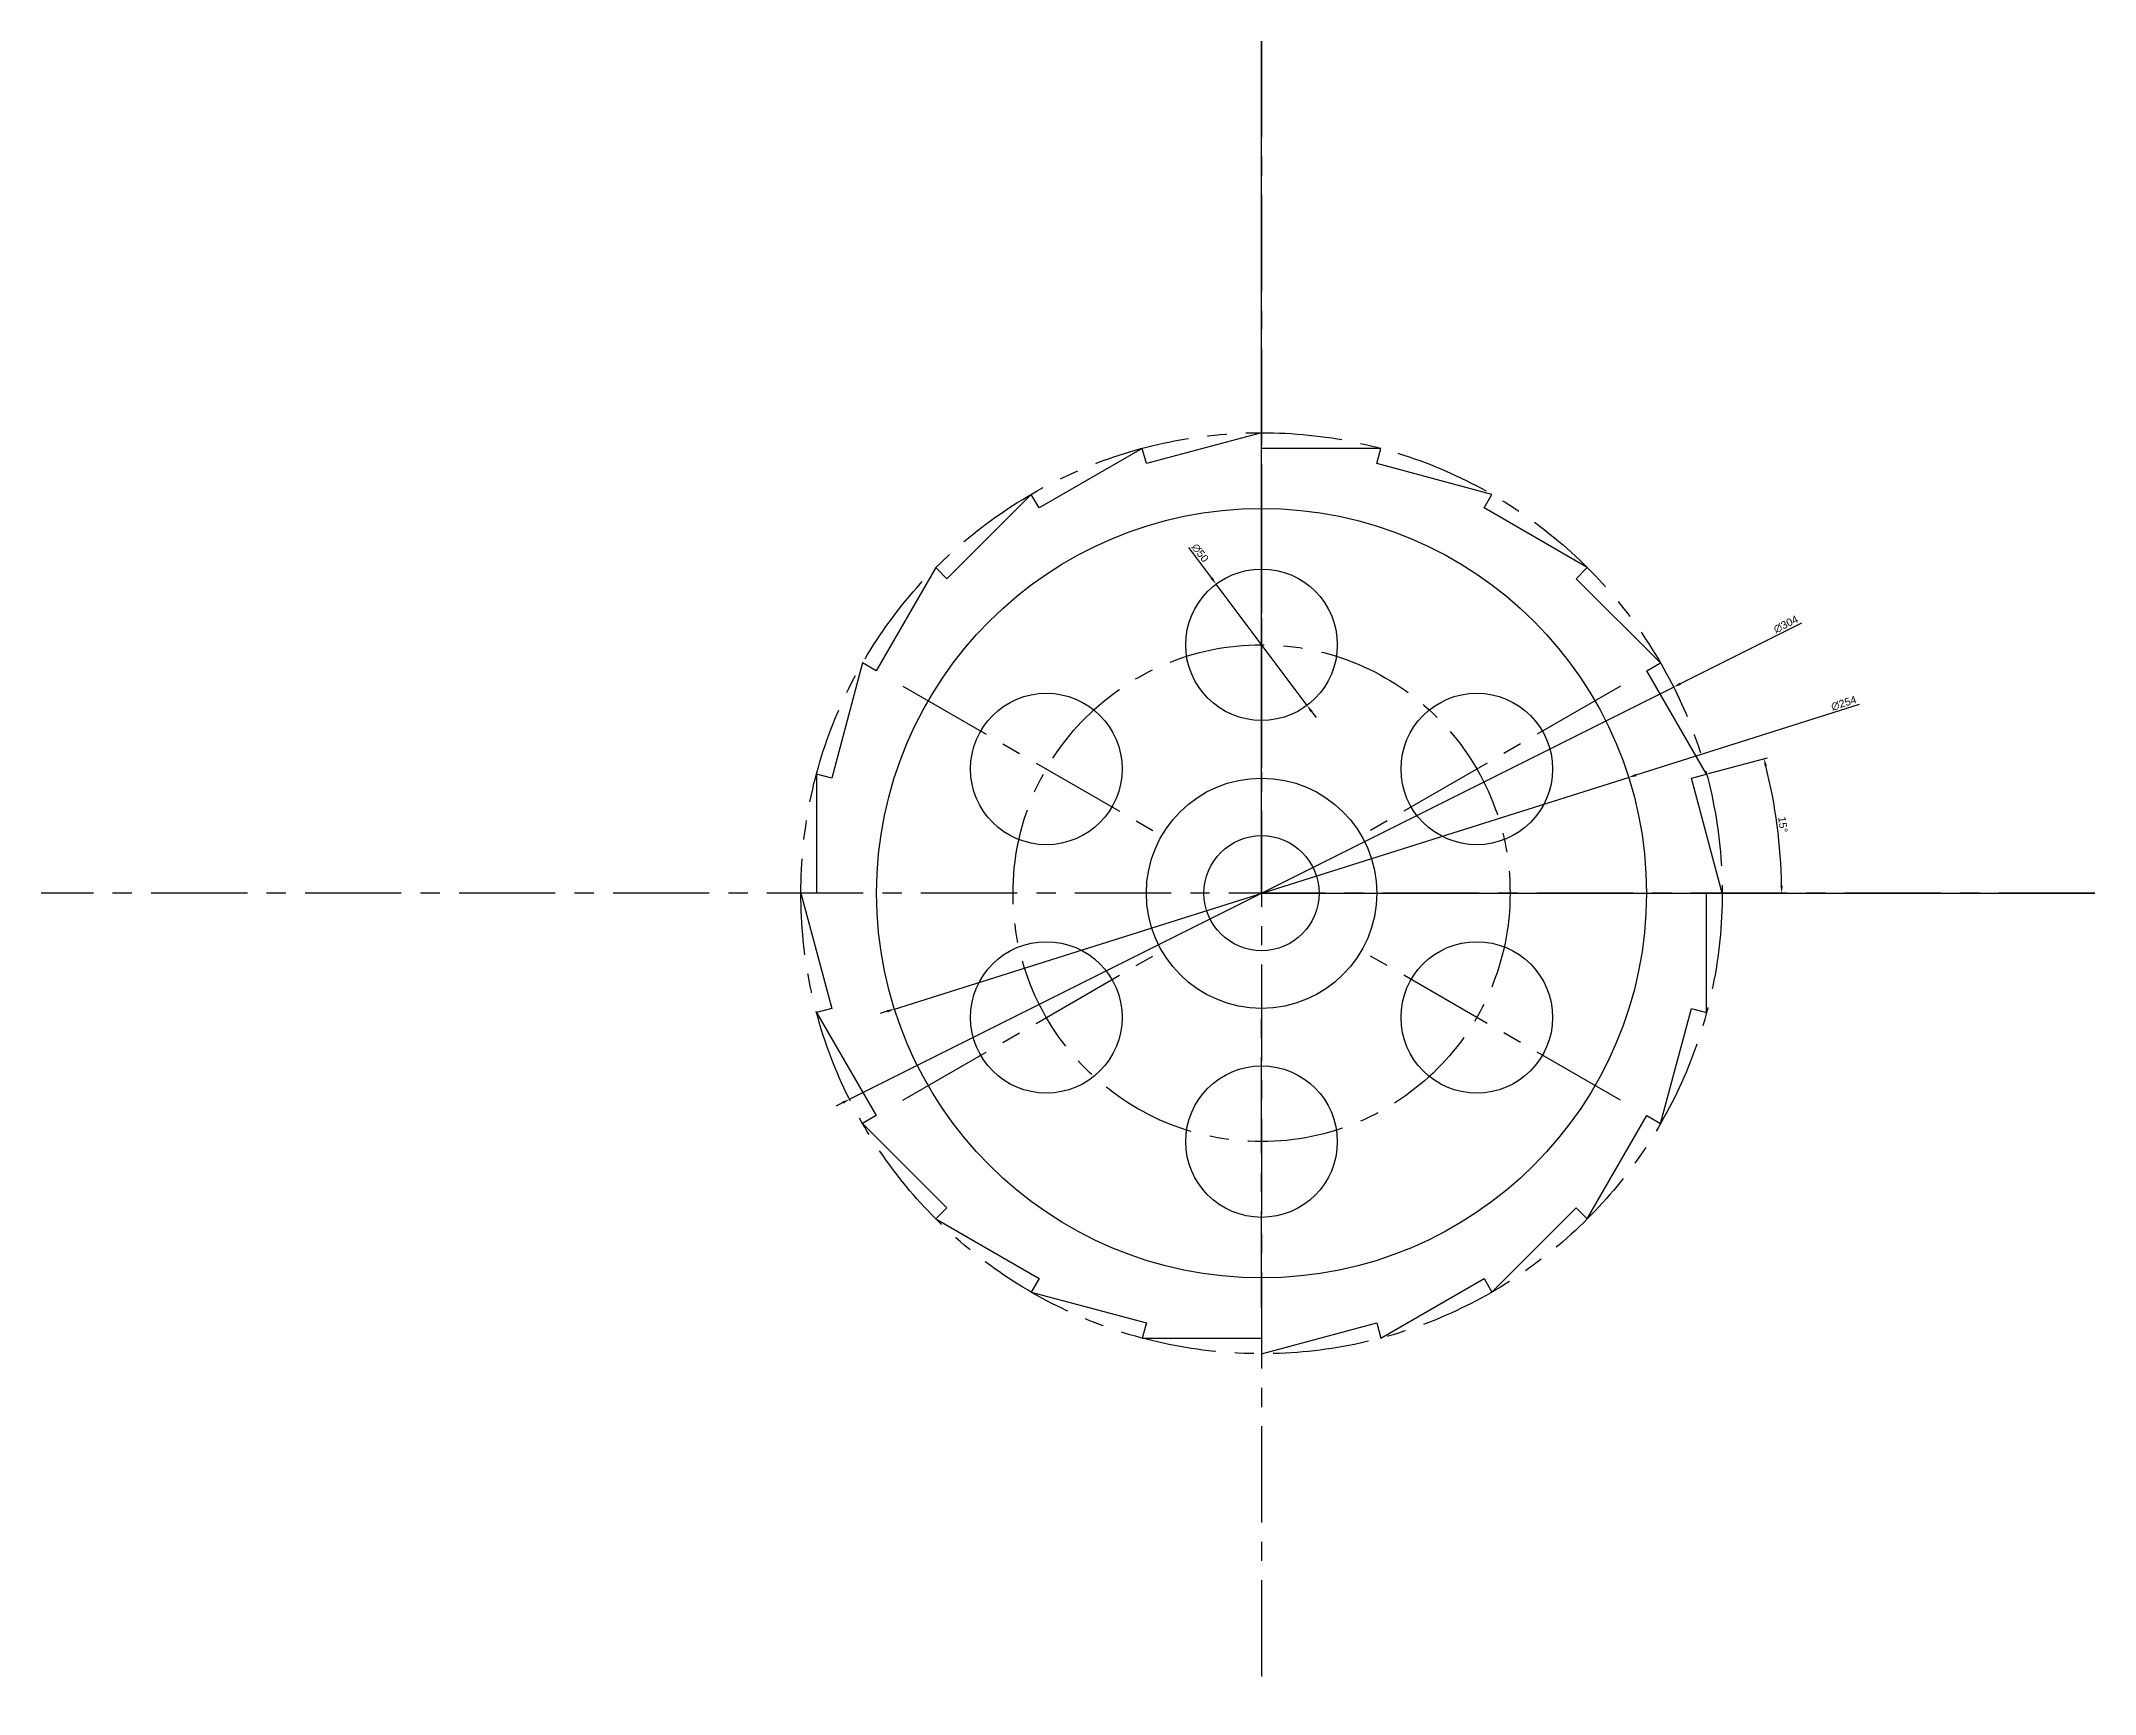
# Model space of a CAD drawing. Header units: millimetres. Extents: x 3391 to 4069, y 923 to 1468.
import ezdxf

# ---------------------------------------------------------------- set-up
doc = ezdxf.new("R2010")
doc.units = ezdxf.units.MM
doc.linetypes.add('CENTER', pattern=[50.8, 31.75, -6.35, 6.35, -6.35])
doc.styles.get("Standard").update_dxf_attribs({"font": 'arial.ttf'})
doc.dimstyles.new('ISO-25', dxfattribs={"dimtxt": 2.5, "dimasz": 2.5, "dimexe": 1.25, "dimexo": 0.625, "dimtad": 1, "dimtxsty": 'Standard', "dimcen": 2.5, "dimadec": 0, "dimazin": 0, "dimtfac": 1, "dimtmove": 0, "dimatfit": 3, "dimfxl": 1, "dimarcsym": 0})

# ---------------------------------------------------------------- blocks, each defined once
blk = doc.blocks.new('*D6')
at = {"color": 0, "lineweight": -2, "transparency": 16777216}
for p, q in [((3991.34, 1249.16), (3917.62, 1225.89)), ((3673.02, 1148.69), (3915.24, 1225.14)), ((3670.64, 1147.93), (3668.25, 1147.18))]:
    blk.add_line(p, q, dxfattribs=at)
at = {"color": 0, "transparency": 16777216}
for points in [[(3917.5, 1226.29), (3917.75, 1225.49), (3915.24, 1225.14)], [(3670.51, 1148.33), (3670.76, 1147.54), (3673.02, 1148.69)]]:
    blk.add_solid(points, dxfattribs=at)
at = {"layer": 'Defpoints', "color": 0, "transparency": 16777216}
for p in [(3915.24, 1225.14), (3673.02, 1148.69)]:
    blk.add_point(p, dxfattribs=at)
at = {"color": 0, "transparency": 16777216, "insert": (3986.23, 1249.61), "char_height": 2.5, "attachment_point": 5, "rotation": 17.51711}
blk.add_mtext('∅254', dxfattribs=at)
blk = doc.blocks.new('*D7')
at = {"color": 0, "lineweight": -2, "transparency": 16777216}
for p, q in [((3972.26, 1276.03), (3932.3, 1256.04)), ((3658.19, 1118.9), (3930.07, 1254.92)), ((3655.96, 1117.79), (3653.72, 1116.67))]:
    blk.add_line(p, q, dxfattribs=at)
at = {"color": 0, "transparency": 16777216}
for points in [[(3932.12, 1256.41), (3932.49, 1255.67), (3930.07, 1254.92)], [(3655.77, 1118.16), (3656.14, 1117.41), (3658.19, 1118.9)]]:
    blk.add_solid(points, dxfattribs=at)
at = {"layer": 'Defpoints', "color": 0, "transparency": 16777216}
for p in [(3930.07, 1254.92), (3658.19, 1118.9)]:
    blk.add_point(p, dxfattribs=at)
at = {"color": 0, "transparency": 16777216, "insert": (3967.14, 1275.67), "char_height": 2.5, "attachment_point": 5, "rotation": 26.57874}
blk.add_mtext('∅304', dxfattribs=at)
blk = doc.blocks.new('*D8')
at = {"color": 0, "lineweight": -2, "transparency": 16777216}
blk.add_line((3941.55, 1226.42), (3961.09, 1231.65), dxfattribs=at)
blk.add_arc((3794.13, 1186.91), 171.6, 0.83472, 14.16528, dxfattribs=at)
at = {"color": 0, "transparency": 16777216}
for points in [[(3960.11, 1228.8), (3960.92, 1229.01), (3959.89, 1231.33)], [(3966.13, 1189.42), (3965.3, 1189.41), (3965.73, 1186.91)]]:
    blk.add_solid(points, dxfattribs=at)
at = {"layer": 'Defpoints', "color": 0, "transparency": 16777216}
for p in [(3935.95, 1224.91), (3940.95, 1226.25), (3965.08, 1201.87), (3391.43, 1186.91), (4069.1, 1186.91)]:
    blk.add_point(p, dxfattribs=at)
at = {"color": 0, "transparency": 16777216, "insert": (3966.15, 1209.56), "char_height": 2.5, "attachment_point": 5, "rotation": 277.5}
blk.add_mtext('15°', dxfattribs=at)
blk = doc.blocks.new('*D9')
at = {"color": 0, "lineweight": -2, "transparency": 16777216}
for p, q in [((3770.02, 1301.07), (3777.63, 1290.92)), ((3809.13, 1248.91), (3779.13, 1288.92)), ((3810.63, 1246.91), (3812.13, 1244.91))]:
    blk.add_line(p, q, dxfattribs=at)
at = {"color": 0, "transparency": 16777216}
for points in [[(3777.97, 1291.17), (3777.3, 1290.67), (3779.13, 1288.92)], [(3810.96, 1247.16), (3810.29, 1246.66), (3809.13, 1248.91)]]:
    blk.add_solid(points, dxfattribs=at)
at = {"layer": 'Defpoints', "color": 0, "transparency": 16777216}
for p in [(3779.13, 1288.92), (3809.13, 1248.91)]:
    blk.add_point(p, dxfattribs=at)
at = {"color": 0, "transparency": 16777216, "insert": (3773.86, 1299.23), "char_height": 2.5, "attachment_point": 5, "rotation": 306.86118}
blk.add_mtext('∅50', dxfattribs=at)

msp = doc.modelspace()

# ---------------------------------------------------------------- linework, layer by layer
for p, q in [((3794.13, 1186.913), (3794.13, 1468.175)), ((3794.13, 1338.913), (3756.13, 1328.731)), ((3794.13, 1333.734), (3794.13, 1338.913)), ((3754.79, 1333.734), (3720.72, 1314.064)), ((3756.13, 1328.731), (3754.79, 1333.734)), ((3833.471, 1333.734), (3794.13, 1333.734)), ((3832.13, 1328.731), (3833.471, 1333.734)), ((3870.13, 1318.549), (3832.13, 1328.731)), ((3794.13, 1268.913), (3794.13, 1323.632)), ((3718.13, 1318.549), (3690.312, 1290.731)), ((3720.72, 1314.064), (3718.13, 1318.549)), ((3867.54, 1314.064), (3870.13, 1318.549)), ((3901.61, 1294.393), (3867.54, 1314.064)), ((3686.65, 1294.393), (3666.98, 1260.323)), ((3690.312, 1290.731), (3686.65, 1294.393)), ((3897.948, 1290.731), (3901.61, 1294.393)), ((3925.766, 1262.913), (3897.948, 1290.731)), ((3662.494, 1262.913), (3652.312, 1224.913)), ((3666.98, 1260.323), (3662.494, 1262.913)), ((3921.281, 1260.323), (3925.766, 1262.913)), ((3940.951, 1226.254), (3921.281, 1260.323)), ((3652.312, 1224.913), (3647.309, 1226.254)), ((3647.309, 1226.254), (3647.309, 1186.913)), ((3935.948, 1224.913), (3940.951, 1226.254)), ((3946.13, 1186.913), (3935.948, 1224.913)), ((3647.309, 1186.913), (3642.13, 1186.913)), ((3642.13, 1186.913), (3652.312, 1148.913)), ((3794.13, 1186.913), (4069.098, 1186.913)), ((3940.951, 1186.913), (3946.13, 1186.913)), ((3940.951, 1147.573), (3940.951, 1186.913)), ((3652.312, 1148.913), (3647.309, 1147.573)), ((3647.309, 1147.573), (3666.98, 1113.503)), ((3925.766, 1110.913), (3935.948, 1148.913)), ((3935.948, 1148.913), (3940.951, 1147.573)), ((3666.98, 1113.503), (3662.494, 1110.913)), ((3901.61, 1079.433), (3921.281, 1113.503)), ((3921.281, 1113.503), (3925.766, 1110.913)), ((3662.494, 1110.913), (3690.312, 1083.095)), ((3690.312, 1083.095), (3686.65, 1079.433)), ((3686.65, 1079.433), (3720.72, 1059.763)), ((3870.13, 1055.277), (3897.948, 1083.095)), ((3897.948, 1083.095), (3901.61, 1079.433)), ((3720.72, 1059.763), (3718.13, 1055.277)), ((3833.471, 1040.092), (3867.54, 1059.763)), ((3867.54, 1059.763), (3870.13, 1055.277)), ((3718.13, 1055.277), (3756.13, 1045.095)), ((3756.13, 1045.095), (3754.79, 1040.092)), ((3794.13, 1034.913), (3832.13, 1045.095)), ((3832.13, 1045.095), (3833.471, 1040.092)), ((3754.79, 1040.092), (3794.13, 1040.092)), ((3794.13, 1040.092), (3794.13, 1034.913))]:
    msp.add_line(p, q)
at = {"color": 3, "linetype": 'CENTER'}
for p, q in [((3794.13, 1468.175), (3794.13, 922.623)), ((4069.098, 1186.913), (3391.434, 1186.913))]:
    msp.add_line(p, q, dxfattribs=at)
at = {"linetype": 'CENTER'}
for p, q in [((3794.13, 1323.632), (3794.13, 1224.913)), ((3675.728, 1255.272), (3761.221, 1205.913)), ((3912.532, 1255.272), (3827.039, 1205.913)), ((3675.728, 1118.554), (3761.221, 1167.913)), ((3912.532, 1118.554), (3827.039, 1167.913)), ((3794.13, 1050.194), (3794.13, 1148.913))]:
    msp.add_line(p, q, dxfattribs=at)
at = {"color": 3, "linetype": 'CENTER'}
for radius in [152, 82]:
    msp.add_circle((3794.13, 1186.913), radius, dxfattribs=at)
for centre, radius in [((3794.13, 1186.913), 127), ((3794.13, 1268.913), 25), ((3723.116, 1227.913), 25), ((3865.144, 1227.913), 25), ((3794.13, 1186.913), 38), ((3794.13, 1186.913), 19), ((3723.116, 1145.913), 25), ((3865.144, 1145.913), 25), ((3794.13, 1104.913), 25)]:
    msp.add_circle(centre, radius)

# ---------------------------------------------------------------- dimensions: what is measured, and where the dimension line sits
at = {"color": 244, "true_color": 0x991b1e}
for p1, p2, picture, middle in [((3809.127, 1248.911), (3779.133, 1288.915), '*D9', (3772.286, 1298.048)), ((3658.193, 1118.904), (3930.067, 1254.922), '*D7', (3968.018, 1273.909)), ((3673.019, 1148.687), (3915.241, 1225.139), '*D6', (3986.821, 1247.731))]:
    dim = msp.add_diameter_dim_2p(p1=p1, p2=p2, dimstyle='ISO-25', dxfattribs=at)
    dim.commit()
    dim.dimension.update_dxf_attribs({"geometry": picture, "text_midpoint": middle, "dimtype": 163})
dim = msp.add_angular_dim_2l(base=(3965.081, 1201.869), line1=((3935.948, 1224.913), (3940.951, 1226.254)), line2=((4069.098, 1186.913), (3391.434, 1186.913)), dimstyle='ISO-25', dxfattribs=at)
dim.commit()
dim.dimension.update_dxf_attribs({"geometry": '*D8', "text_midpoint": (3966.151, 1209.56)})

doc.saveas('drawing.dxf')
